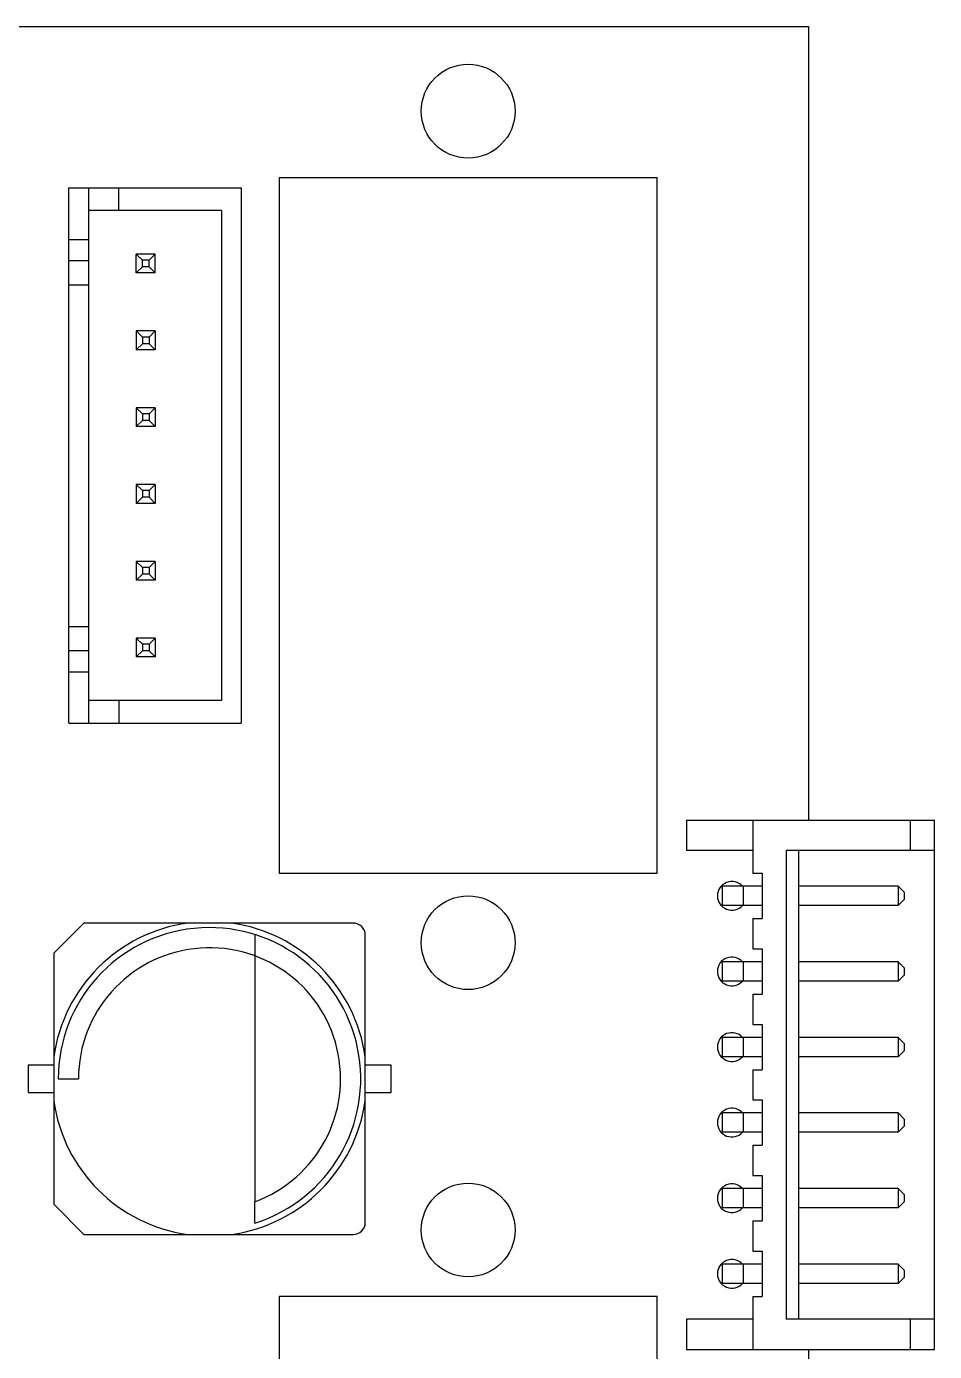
# Paper-space layout '_Front' of a CAD drawing. Header units: millimetres. Extents: x 59 to 137.3, y -127.5 to -49.2.
# Drawn here: x 107.28 to 137.29, y -97.19 to -53.38 of the extents above; entities that cross this region are included whole.
import ezdxf

# ---------------------------------------------------------------- set-up
doc = ezdxf.new("R2010")
doc.units = ezdxf.units.MM

psp = doc.layouts.new('_Front')

# ---------------------------------------------------------------- linework, layer by layer
at = {"color": 7, "linetype": 'Continuous', "lineweight": 25}
for p, q in [((106.875, -53.375), (133.125, -53.375)), ((133.125, -53.375), (133.125, -79.625)), ((108.675, -76.415), (108.675, -58.715)), ((108.675, -58.715), (114.375, -58.715)), ((109.325, -58.715), (109.325, -76.415)), ((110.325, -59.465), (110.325, -58.715)), ((114.375, -58.715), (114.375, -76.415)), ((128.125, -58.375), (115.625, -58.375)), ((115.625, -58.375), (115.625, -81.375)), ((128.125, -81.375), (128.125, -58.375)), ((113.725, -59.465), (109.325, -59.465)), ((113.725, -59.465), (113.725, -75.665)), ((108.675, -60.415), (109.325, -60.415)), ((111.105, -61.105), (110.905, -60.905)), ((111.525, -60.905), (110.905, -60.905)), ((110.905, -61.525), (110.905, -60.905)), ((111.325, -61.105), (111.525, -60.905)), ((111.525, -61.525), (111.525, -60.905)), ((108.675, -61.115), (109.325, -61.115)), ((111.105, -61.325), (110.905, -61.525)), ((111.325, -61.105), (111.105, -61.105)), ((111.105, -61.325), (111.105, -61.105)), ((111.325, -61.325), (111.105, -61.325)), ((111.325, -61.325), (111.325, -61.105)), ((111.325, -61.325), (111.525, -61.525)), ((111.525, -61.525), (110.905, -61.525)), ((108.675, -61.915), (109.325, -61.915)), ((111.105, -63.645), (110.905, -63.445)), ((111.525, -63.445), (110.905, -63.445)), ((110.905, -63.445), (110.905, -64.065)), ((111.325, -63.645), (111.525, -63.445)), ((111.525, -63.445), (111.525, -64.065)), ((111.105, -63.865), (110.905, -64.065)), ((111.325, -63.645), (111.105, -63.645)), ((111.105, -63.645), (111.105, -63.865)), ((111.325, -63.865), (111.105, -63.865)), ((111.325, -63.645), (111.325, -63.865)), ((111.325, -63.865), (111.525, -64.065)), ((111.525, -64.065), (110.905, -64.065)), ((110.905, -65.985), (110.905, -66.605)), ((111.105, -66.185), (110.905, -65.985)), ((111.525, -65.985), (110.905, -65.985)), ((111.325, -66.185), (111.525, -65.985)), ((111.525, -65.985), (111.525, -66.605)), ((111.105, -66.405), (110.905, -66.605)), ((111.105, -66.185), (111.105, -66.405)), ((111.325, -66.185), (111.105, -66.185)), ((111.325, -66.405), (111.105, -66.405)), ((111.325, -66.185), (111.325, -66.405)), ((111.325, -66.405), (111.525, -66.605)), ((111.525, -66.605), (110.905, -66.605)), ((110.905, -68.525), (110.905, -69.145)), ((111.105, -68.725), (110.905, -68.525)), ((111.525, -68.525), (110.905, -68.525)), ((111.325, -68.725), (111.105, -68.725)), ((111.105, -68.725), (111.105, -68.945)), ((111.325, -68.725), (111.525, -68.525)), ((111.325, -68.725), (111.325, -68.945)), ((111.525, -68.525), (111.525, -69.145)), ((111.105, -68.945), (110.905, -69.145)), ((111.525, -69.145), (110.905, -69.145)), ((111.325, -68.945), (111.105, -68.945)), ((111.325, -68.945), (111.525, -69.145)), ((111.105, -71.265), (110.905, -71.065)), ((111.525, -71.065), (110.905, -71.065)), ((110.905, -71.065), (110.905, -71.685)), ((111.325, -71.265), (111.105, -71.265)), ((111.105, -71.265), (111.105, -71.485)), ((111.325, -71.265), (111.525, -71.065)), ((111.325, -71.265), (111.325, -71.485)), ((111.525, -71.065), (111.525, -71.685)), ((111.105, -71.485), (110.905, -71.685)), ((111.525, -71.685), (110.905, -71.685)), ((111.325, -71.485), (111.105, -71.485)), ((111.325, -71.485), (111.525, -71.685)), ((108.675, -73.215), (109.325, -73.215)), ((110.905, -73.605), (110.905, -74.225)), ((111.105, -73.805), (110.905, -73.605)), ((111.525, -73.605), (110.905, -73.605)), ((111.325, -73.805), (111.525, -73.605)), ((111.525, -73.605), (111.525, -74.225)), ((108.675, -74.015), (109.325, -74.015)), ((111.105, -74.025), (110.905, -74.225)), ((111.325, -73.805), (111.105, -73.805)), ((111.105, -73.805), (111.105, -74.025)), ((111.325, -74.025), (111.105, -74.025)), ((111.325, -73.805), (111.325, -74.025)), ((111.325, -74.025), (111.525, -74.225)), ((111.525, -74.225), (110.905, -74.225)), ((108.675, -74.715), (109.325, -74.715)), ((113.725, -75.665), (109.325, -75.665)), ((110.325, -75.665), (110.325, -76.415)), ((108.675, -76.415), (114.375, -76.415)), ((129.093, -79.625), (137.292, -79.625)), ((129.093, -79.625), (129.093, -80.625)), ((131.292, -79.625), (131.292, -81.375)), ((136.493, -79.625), (136.493, -80.625)), ((137.292, -97.125), (137.292, -79.625)), ((131.292, -80.625), (129.093, -80.625)), ((132.393, -80.625), (132.393, -96.125)), ((137.292, -80.625), (132.393, -80.625)), ((132.792, -80.625), (132.792, -96.125)), ((115.625, -81.375), (128.125, -81.375)), ((131.292, -81.375), (131.593, -81.375)), ((131.593, -81.375), (131.593, -82.875)), ((130.273, -81.805), (130.273, -82.445)), ((131.593, -81.805), (130.273, -81.805)), ((130.963, -81.805), (130.963, -82.445)), ((136.093, -81.805), (132.792, -81.805)), ((136.093, -81.805), (136.093, -82.445)), ((136.292, -82.005), (136.093, -81.805)), ((136.093, -82.445), (136.292, -82.245)), ((136.292, -82.005), (136.292, -82.245)), ((131.593, -82.445), (130.273, -82.445)), ((136.093, -82.445), (132.792, -82.445)), ((109.175, -83.025), (108.175, -84.025)), ((118.075, -83.025), (109.175, -83.025)), ((131.292, -82.875), (131.593, -82.875)), ((131.292, -82.875), (131.292, -83.875)), ((118.475, -92.925), (118.475, -83.425)), ((108.175, -84.025), (108.175, -92.325)), ((114.825, -84.11), (114.825, -92.24)), ((131.292, -83.875), (131.593, -83.875)), ((131.593, -83.875), (131.593, -85.375)), ((130.273, -84.305), (130.273, -84.945)), ((131.593, -84.305), (130.273, -84.305)), ((130.963, -84.305), (130.963, -84.945)), ((136.093, -84.305), (132.792, -84.305)), ((136.093, -84.305), (136.093, -84.945)), ((136.093, -84.305), (136.292, -84.505)), ((136.292, -84.505), (136.292, -84.745)), ((131.593, -84.945), (130.273, -84.945)), ((136.093, -84.945), (132.792, -84.945)), ((136.093, -84.945), (136.292, -84.745)), ((131.292, -85.375), (131.292, -86.375)), ((131.292, -85.375), (131.593, -85.375)), ((131.292, -86.375), (131.593, -86.375)), ((131.593, -86.375), (131.593, -87.875)), ((130.273, -86.805), (130.273, -87.445)), ((131.593, -86.805), (130.273, -86.805)), ((130.963, -86.805), (130.963, -87.445)), ((136.093, -86.805), (132.792, -86.805)), ((136.093, -86.805), (136.093, -87.445)), ((136.093, -86.805), (136.292, -87.005)), ((136.292, -87.005), (136.292, -87.245)), ((131.593, -87.445), (130.273, -87.445)), ((136.093, -87.445), (132.792, -87.445)), ((136.093, -87.445), (136.292, -87.245)), ((108.175, -87.725), (107.325, -87.725)), ((107.325, -87.725), (107.325, -88.625)), ((119.325, -87.725), (118.475, -87.725)), ((119.325, -88.625), (119.325, -87.725)), ((131.292, -87.875), (131.593, -87.875)), ((131.292, -87.875), (131.292, -88.875)), ((108.325, -88.175), (108.992, -88.175)), ((107.325, -88.625), (108.175, -88.625)), ((118.475, -88.625), (119.325, -88.625)), ((131.292, -88.875), (131.593, -88.875)), ((131.593, -88.875), (131.593, -90.375)), ((131.593, -89.305), (130.273, -89.305)), ((130.273, -89.305), (130.273, -89.945)), ((130.963, -89.305), (130.963, -89.945)), ((136.093, -89.305), (132.792, -89.305)), ((136.093, -89.305), (136.093, -89.945)), ((136.093, -89.305), (136.292, -89.505)), ((136.093, -89.945), (136.292, -89.745)), ((136.292, -89.505), (136.292, -89.745)), ((131.593, -89.945), (130.273, -89.945)), ((136.093, -89.945), (132.792, -89.945)), ((131.292, -90.375), (131.292, -91.375)), ((131.292, -90.375), (131.593, -90.375)), ((131.292, -91.375), (131.593, -91.375)), ((131.593, -91.375), (131.593, -92.875)), ((131.593, -91.805), (130.273, -91.805)), ((130.273, -91.805), (130.273, -92.445)), ((130.963, -91.805), (130.963, -92.445)), ((136.093, -91.805), (132.792, -91.805)), ((136.093, -91.805), (136.093, -92.445)), ((136.093, -91.805), (136.292, -92.005)), ((136.292, -92.005), (136.292, -92.245)), ((108.175, -92.325), (109.175, -93.325)), ((131.593, -92.445), (130.273, -92.445)), ((136.093, -92.445), (132.792, -92.445)), ((136.093, -92.445), (136.292, -92.245)), ((131.292, -92.875), (131.292, -93.875)), ((131.292, -92.875), (131.593, -92.875)), ((109.175, -93.325), (118.075, -93.325)), ((131.292, -93.875), (131.593, -93.875)), ((131.593, -93.875), (131.593, -95.375)), ((131.593, -94.305), (130.273, -94.305)), ((130.273, -94.305), (130.273, -94.945)), ((130.963, -94.305), (130.963, -94.945)), ((136.093, -94.305), (132.792, -94.305)), ((136.093, -94.305), (136.093, -94.945)), ((136.292, -94.505), (136.093, -94.305)), ((136.292, -94.505), (136.292, -94.745)), ((131.593, -94.945), (130.273, -94.945)), ((136.093, -94.945), (132.792, -94.945)), ((136.093, -94.945), (136.292, -94.745)), ((128.125, -95.375), (115.625, -95.375)), ((115.625, -95.375), (115.625, -118.375)), ((128.125, -118.375), (128.125, -95.375)), ((131.292, -95.375), (131.292, -97.125)), ((131.292, -95.375), (131.593, -95.375)), ((129.093, -96.125), (129.093, -97.125)), ((131.292, -96.125), (129.093, -96.125)), ((137.292, -96.125), (132.393, -96.125)), ((136.493, -96.125), (136.493, -97.125)), ((129.093, -97.125), (137.292, -97.125)), ((133.125, -97.125), (133.125, -123.375))]:
    psp.add_line(p, q, dxfattribs=at)
for centre in [(121.875, -56.175), (121.875, -83.675), (121.875, -93.175)]:
    psp.add_circle(centre, 1.55, dxfattribs=at)
for centre, radius, start, end in [((130.593, -82.125), 0.475, 42.3521, 317.6479), ((113.325, -88.175), 5.2, 97.9519, 172.0481), ((113.325, -88.175), 5, 287.4576, 180), ((113.325, -88.175), 5.2, 7.9519, 82.0481), ((118.075, -83.425), 0.4, 0, 90), ((113.325, -88.175), 4.333, 290.2522, 180), ((130.593, -84.625), 0.475, 42.3521, 317.6479), ((130.593, -87.125), 0.475, 42.3521, 317.6479), ((113.325, -88.175), 5.2, 187.9519, 262.0481), ((113.325, -88.175), 5.2, 277.9519, 352.0481), ((130.593, -89.625), 0.475, 42.3521, 317.6479), ((130.593, -92.125), 0.475, 42.3521, 317.6479), ((118.075, -92.925), 0.4, 270, 0), ((130.593, -94.625), 0.475, 42.3521, 317.6479)]:
    psp.add_arc(centre, radius, start, end, dxfattribs=at)
for points in [[(114.825, -83.405), (114.825, -83.405), (114.825, -83.483), (114.825, -83.744), (114.825, -83.926), (114.825, -84.11)], [(114.825, -92.945), (114.825, -92.945), (114.825, -92.867), (114.825, -92.606), (114.825, -92.424), (114.825, -92.24)]]:
    psp.add_open_spline(points, degree=3, knots=[0, 0, 0, 0, 0.5, 0.5, 1, 1, 1, 1], dxfattribs=at)

doc.saveas('drawing.dxf')
